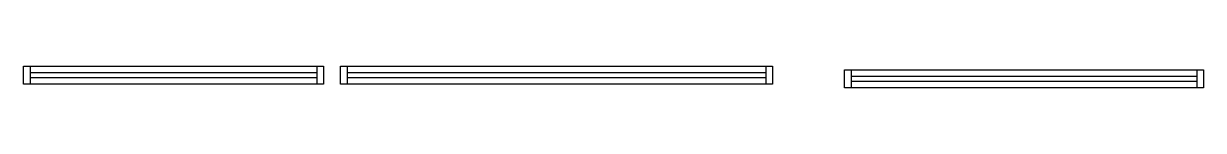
# Model space of a CAD drawing. Header units: metres. Extents: x 1681 to 2940, y 16242 to 16265.
import ezdxf

# ---------------------------------------------------------------- set-up
doc = ezdxf.new("R2010")
doc.units = ezdxf.units.M
doc.layers.add('Painéis', color=7, linetype='Continuous')
doc.layers.add('SARR_2.2x7', color=7, linetype='Continuous')

msp = doc.modelspace()

# ---------------------------------------------------------------- linework, layer by layer
at = {"layer": 'Painéis', "color": 7, "lineweight": 25}
for points in [[(1924.5, 16245.6), (1680.5, 16245.6), (1680.5, 16264.6), (1924.5, 16264.6)], [(1924.5, 16264.6), (2000.5, 16264.6), (2000.5, 16245.6), (1924.5, 16245.6)], [(2262.8, 16245.6), (2018.8, 16245.6), (2018.8, 16264.6), (2262.8, 16264.6)], [(2262.8, 16264.6), (2479.8, 16264.6), (2479.8, 16245.6), (2262.8, 16245.6)], [(2800.8, 16241.8), (2556.8, 16241.8), (2556.8, 16260.8), (2800.8, 16260.8)], [(2800.8, 16260.8), (2939.8, 16260.8), (2939.8, 16241.8), (2800.8, 16241.8)]]:
    msp.add_lwpolyline(points, dxfattribs=at)
at = {"layer": 'SARR_2.2x7', "color": 7, "lineweight": 25}
for p, q in [((1687.5, 16264.6), (1687.5, 16245.6)), ((1924.5, 16257.6), (1687.5, 16257.6)), ((1993.5, 16257.6), (1924.5, 16257.6)), ((1993.5, 16264.6), (1993.5, 16245.6)), ((2025.8, 16264.6), (2025.8, 16245.6)), ((2262.8, 16257.6), (2025.8, 16257.6)), ((2472.8, 16257.6), (2262.8, 16257.6)), ((2472.8, 16264.6), (2472.8, 16245.6)), ((2563.8, 16260.8), (2563.8, 16241.8)), ((2932.8, 16260.8), (2932.8, 16241.8)), ((1687.5, 16252.6), (1924.5, 16252.6)), ((1924.5, 16252.6), (1993.5, 16252.6)), ((2025.8, 16252.6), (2262.8, 16252.6)), ((2262.8, 16252.6), (2472.8, 16252.6)), ((2800.8, 16253.8), (2563.8, 16253.8)), ((2563.8, 16248.8), (2800.8, 16248.8)), ((2932.8, 16253.8), (2800.8, 16253.8)), ((2800.8, 16248.8), (2932.8, 16248.8))]:
    msp.add_line(p, q, dxfattribs=at)

doc.saveas('drawing.dxf')
